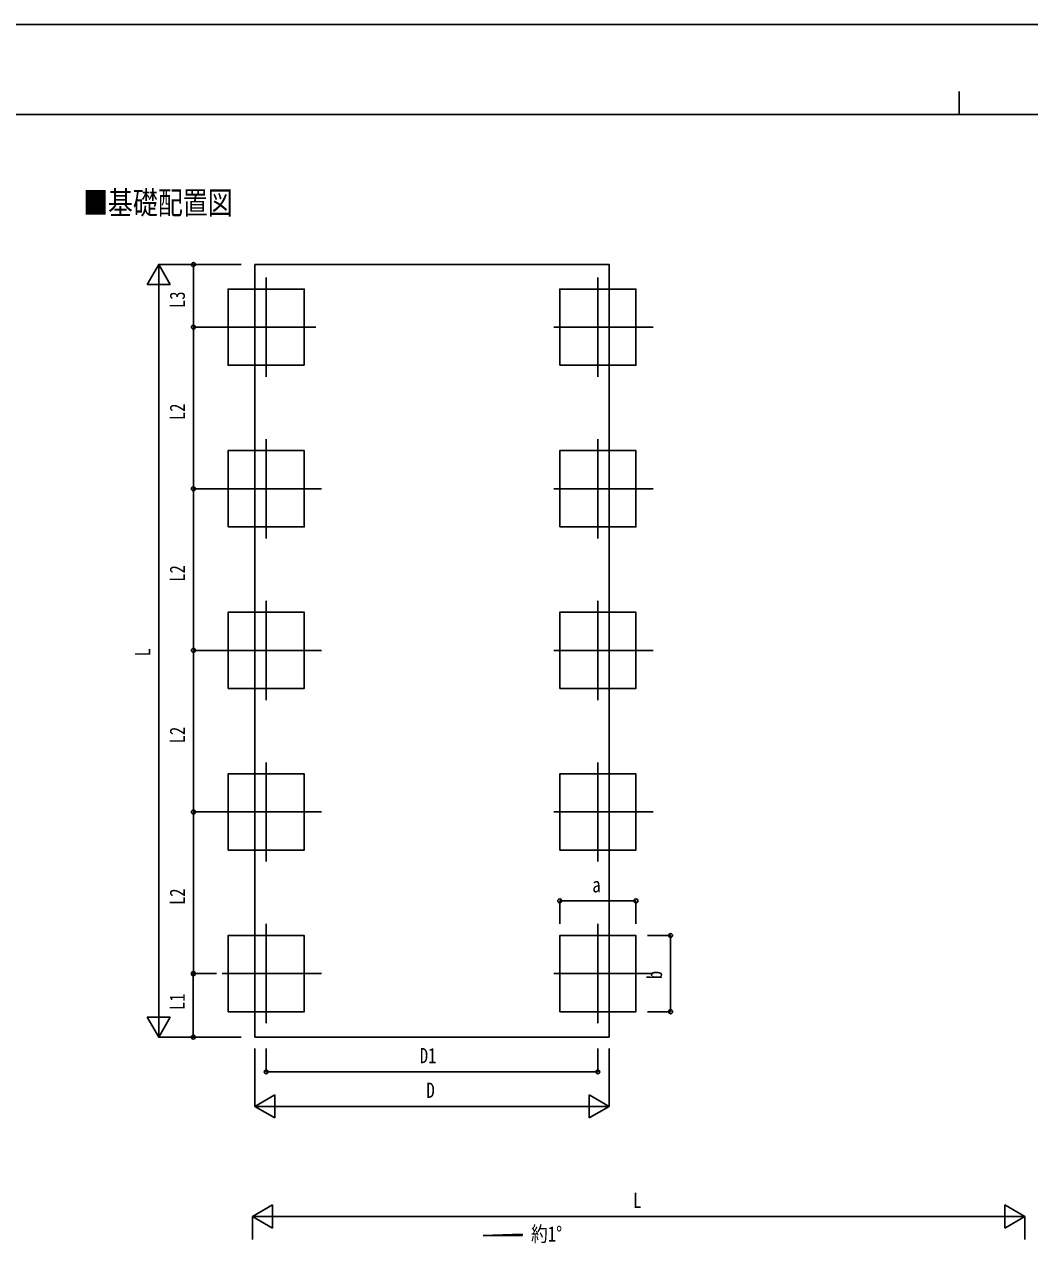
# Model space of a CAD drawing. Units: millimetres, scale not verified. Extents: x -16820 to 16820, y -11880 to 11880.
# Drawn here: x -8115 to 591, y 1286 to 11880 of the extents above; entities that cross this region are included whole.
import ezdxf
from ezdxf.enums import TextEntityAlignment as Align

# ---------------------------------------------------------------- set-up
doc = ezdxf.new("R2010")
doc.units = ezdxf.units.MM
doc.header["$LTSCALE"] = 50
for name, color, linetype in [('0-2_USER1', 3, 'Continuous'), ('0-4_YKK_12', 2, 'Continuous'), ('0-6_YKK_A1', 4, 'Continuous'), ('0-7_YKK_D', 6, 'Continuous'), ('0-8_YKK_ZWAK', 7, 'Continuous')]:
    doc.layers.add(name, color=color, linetype=linetype)
doc.styles.add('ＭＳ ゴシック', font='')
doc.styles.get('ＭＳ ゴシック').set_extended_font_data('MS Gothic')

msp = doc.modelspace()

# ---------------------------------------------------------------- linework, layer by layer
at = {"layer": '0-4_YKK_12'}
for p, q in [((-6021.42, 9688.36), (-6021.42, 8828.36)), ((-3148.42, 9688.36), (-3148.42, 8828.36)), ((-5591.42, 9258.36), (-6451.42, 9258.36)), ((-3528.42, 9258.36), (-2668.42, 9258.36)), ((-6021.42, 8288.36), (-6021.42, 7428.36)), ((-3148.42, 8288.36), (-3148.42, 7428.36)), ((-6401.42, 7858.36), (-5541.42, 7858.36)), ((-3528.42, 7858.36), (-2668.42, 7858.36)), ((-6021.42, 6888.36), (-6021.42, 6028.36)), ((-3148.42, 6888.36), (-3148.42, 6028.36)), ((-6401.42, 6458.36), (-5541.42, 6458.36)), ((-3528.42, 6458.36), (-2668.42, 6458.36)), ((-6021.42, 5488.36), (-6021.42, 4628.36)), ((-3148.42, 5488.36), (-3148.42, 4628.36)), ((-6401.42, 5058.36), (-5541.42, 5058.36)), ((-3528.42, 5058.36), (-2668.42, 5058.36)), ((-6021.42, 4088.36), (-6021.42, 3228.36)), ((-3148.42, 4088.36), (-3148.42, 3228.36)), ((-6401.42, 3658.36), (-5541.42, 3658.36)), ((-3528.42, 3658.36), (-2668.42, 3658.36))]:
    msp.add_line(p, q, dxfattribs=at)
at = {"layer": '0-6_YKK_A1'}
for p, q in [((-6119.92, 9800), (-6119.92, 3108.56)), ((-6351.42, 3988.36), (-6351.42, 3428.36)), ((-6119.92, 3108.56), (-3049.92, 3108.56)), ((-4141.27, 1389.73), (-3805.27, 1402.15)), ((-3805.27, 1389.73), (-4141.27, 1389.73)), ((-3805.27, 1402.15), (-3805.27, 1389.73))]:
    msp.add_line(p, q, dxfattribs=at)
msp.add_lwpolyline([(-6119.92, 9800), (-3049.92, 9800), (-3049.92, 3108.56)], dxfattribs=at)
for points in [[(-5691.42, 8928.36), (-5691.42, 9588.36), (-6351.42, 9588.36), (-6351.42, 8928.36)], [(-3478.42, 8928.36), (-3478.42, 9588.36), (-2818.42, 9588.36), (-2818.42, 8928.36)], [(-6351.42, 7528.36), (-6351.42, 8188.36), (-5691.42, 8188.36), (-5691.42, 7528.36)], [(-3478.42, 7528.36), (-3478.42, 8188.36), (-2818.42, 8188.36), (-2818.42, 7528.36)], [(-6351.42, 6128.36), (-6351.42, 6788.36), (-5691.42, 6788.36), (-5691.42, 6128.36)], [(-3478.42, 6128.36), (-3478.42, 6788.36), (-2818.42, 6788.36), (-2818.42, 6128.36)], [(-6351.42, 4728.36), (-6351.42, 5388.36), (-5691.42, 5388.36), (-5691.42, 4728.36)], [(-3478.42, 4728.36), (-3478.42, 5388.36), (-2818.42, 5388.36), (-2818.42, 4728.36)], [(-6351.42, 3328.36), (-6351.42, 3988.36), (-5691.42, 3988.36), (-5691.42, 3328.36)], [(-3478.42, 3328.36), (-3478.42, 3988.36), (-2818.42, 3988.36), (-2818.42, 3328.36)]]:
    msp.add_lwpolyline(points, close=True, dxfattribs=at)
at = {"layer": '0-7_YKK_D'}
for p, q in [((-6951.42, 9800), (-7051.42, 9626.79)), ((-6236.92, 9800), (-6952.42, 9800)), ((-6951.42, 9800), (-6851.42, 9626.79)), ((-6951.42, 9800), (-6951.42, 9453.59)), ((-6236.92, 9800), (-6652.42, 9800)), ((-6651.42, 9258.36), (-6651.42, 9800)), ((-7051.42, 9626.79), (-6851.42, 9626.79)), ((-6951.42, 3308.56), (-6951.42, 9600)), ((-6445.67, 9258.36), (-6652.42, 9258.36)), ((-6446.67, 9258.36), (-6652.42, 9258.36)), ((-6651.42, 7858.36), (-6651.42, 9258.36)), ((-6402.42, 7858.36), (-6652.42, 7858.36)), ((-6403.42, 7858.36), (-6652.42, 7858.36)), ((-6651.42, 6458.36), (-6651.42, 7858.36)), ((-6402.42, 6458.36), (-6652.42, 6458.36)), ((-6402.42, 6458.36), (-6652.42, 6458.36)), ((-6651.42, 5058.36), (-6651.42, 6458.36)), ((-6402.42, 5058.36), (-6652.42, 5058.36)), ((-6402.42, 5058.36), (-6652.42, 5058.36)), ((-6651.42, 3658.36), (-6651.42, 5058.36)), ((-3478.42, 4088.36), (-3478.42, 4289.36)), ((-3478.42, 4288.36), (-2818.42, 4288.36)), ((-2818.42, 4088.36), (-2818.42, 4289.36)), ((-2718.42, 3988.36), (-2517.42, 3988.36)), ((-2518.42, 3328.36), (-2518.42, 3988.36)), ((-6452.42, 3658.36), (-6653.42, 3658.36)), ((-6652.42, 3108.56), (-6652.42, 3658.36)), ((-6452.42, 3658.36), (-6652.42, 3658.36)), ((-6951.42, 3108.56), (-6951.42, 3454.97)), ((-2718.42, 3328.36), (-2517.42, 3328.36)), ((-6951.42, 3108.56), (-7051.42, 3281.77)), ((-6851.42, 3281.77), (-7051.42, 3281.77)), ((-6951.42, 3108.56), (-6851.42, 3281.77)), ((-6236.92, 3108.56), (-6952.42, 3108.56)), ((-6236.92, 3108.56), (-6653.42, 3108.56)), ((-6119.92, 3008.56), (-6119.92, 2507.56)), ((-6021.42, 3008.56), (-6021.42, 2807.56)), ((-3148.42, 3008.56), (-3148.42, 2807.56)), ((-3049.92, 3008.56), (-3049.92, 2507.56)), ((-6021.42, 2808.56), (-3148.42, 2808.56)), ((-6119.92, 2508.56), (-5946.72, 2608.56)), ((-5946.72, 2408.56), (-5946.72, 2608.56)), ((-3049.92, 2508.56), (-3223.13, 2608.56)), ((-3223.13, 2608.56), (-3223.13, 2408.56)), ((-6119.92, 2508.56), (-5946.72, 2408.56)), ((-6119.92, 2508.56), (-5773.51, 2508.56)), ((-3249.92, 2508.56), (-5919.92, 2508.56)), ((-3049.92, 2508.56), (-3396.33, 2508.56)), ((-3049.92, 2508.56), (-3223.13, 2408.56)), ((-6140.32, 1554.32), (-5967.11, 1654.32)), ((-5967.11, 1454.32), (-5967.11, 1654.32)), ((551.12, 1554.32), (377.91, 1654.32)), ((377.91, 1654.32), (377.91, 1454.32)), ((-6140.32, 1354.32), (-6140.32, 1555.32)), ((-6140.32, 1554.32), (-5967.11, 1454.32)), ((-6140.32, 1554.32), (-5793.91, 1554.32)), ((351.12, 1554.32), (-5940.32, 1554.32)), ((551.12, 1554.32), (204.71, 1554.32)), ((551.12, 1554.32), (377.91, 1454.32)), ((551.12, 1354.32), (551.12, 1555.32))]:
    msp.add_line(p, q, dxfattribs=at)
for centre in [(-6651.42, 9800), (-6651.42, 9258.36), (-6651.42, 9258.36), (-6651.42, 7858.36), (-6651.42, 7858.36), (-6651.42, 6458.36), (-6651.42, 6458.36), (-6651.42, 5058.36), (-6651.42, 5058.36), (-3478.42, 4288.36), (-2818.42, 4288.36), (-2518.42, 3988.36), (-6652.42, 3658.36), (-6651.42, 3658.36), (-2518.42, 3328.36), (-6652.42, 3108.56), (-6021.42, 2808.56), (-3148.42, 2808.56)]:
    msp.add_circle(centre, 17, dxfattribs=at)
at = {"layer": '0-8_YKK_ZWAK'}
for p, q in [((-19.92, 11300), (-19.92, 11100)), ((15580.08, 11100), (-15619.92, 11100))]:
    msp.add_line(p, q, dxfattribs=at)
msp.add_lwpolyline([(-16820, -11880), (16820, -11880), (16820, 11880), (-16820, 11880)], close=True, dxfattribs=at)

# ---------------------------------------------------------------- texts
at = {"layer": '0-2_USER1', "style": 'ＭＳ ゴシック', "width": 0.8}
msp.add_text('■基礎配置図', height=197.9, dxfattribs=at).set_placement((-7607.16, 10177.2), align=Align.BOTTOM_LEFT)
at = {"layer": '0-6_YKK_A1', "style": 'ＭＳ ゴシック', "width": 0.8}
msp.add_text('約1°', height=132, dxfattribs=at).set_placement((-3726.21, 1298.05), align=Align.BOTTOM_LEFT)
at = {"layer": '0-7_YKK_D', "style": 'ＭＳ ゴシック', "width": 0.8}
for s, p in [('L3', (-6685.42, 9423.58)), ('L2', (-6685.42, 8452.76)), ('L2', (-6685.42, 7052.76)), ('L', (-6985.42, 6406.28)), ('L2', (-6685.42, 5652.76)), ('L2', (-6685.42, 4252.76)), ('b', (-2552.42, 3610.36)), ('L1', (-6686.42, 3342.96))]:
    msp.add_text(s, height=132, rotation=90, dxfattribs=at).set_placement(p, align=Align.BOTTOM_LEFT)
for s, p in [('a', (-3196.42, 4322.36)), ('D1', (-4690.52, 2842.56)), ('D', (-4632.92, 2542.56)), ('L', (-2842.6, 1588.32))]:
    msp.add_text(s, height=132, dxfattribs=at).set_placement(p, align=Align.BOTTOM_LEFT)

doc.saveas('drawing.dxf')
